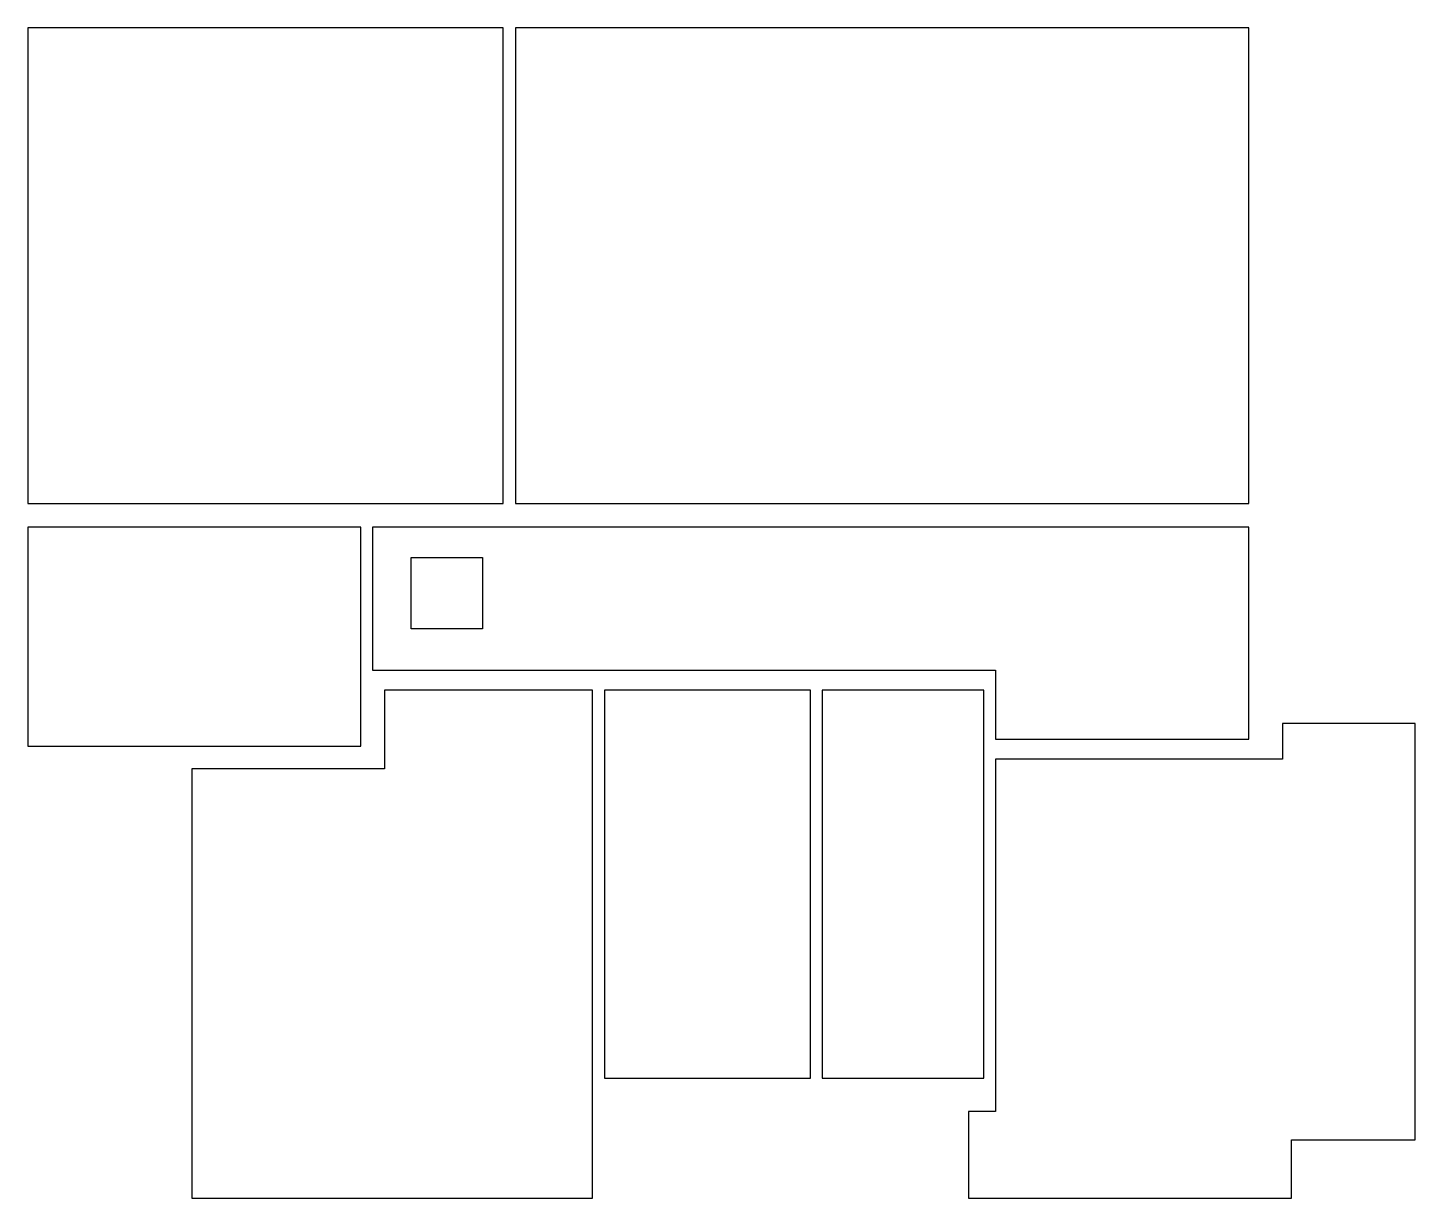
# Model space of a CAD drawing. Header units: metres. Extents: x 2545707 to 2557385, y 5173500 to 5183348.
import ezdxf

# ---------------------------------------------------------------- set-up
doc = ezdxf.new("R2010")
doc.units = ezdxf.units.M
doc.layers.add('AREE LEONARDO', color=5, linetype='Continuous')

msp = doc.modelspace()

# ---------------------------------------------------------------- linework, layer by layer
at = {"layer": 'AREE LEONARDO', "color": 5}
for points in [[(2549709, 5183348), (2545707, 5183348), (2545707, 5179346), (2549709, 5179344), (2549709, 5183348)], [(2555984, 5183348), (2549812, 5183348), (2549812, 5179346), (2555984, 5179346), (2555984, 5183348)], [(2548609, 5179147), (2548609, 5177944), (2553853, 5177944), (2553853, 5177363), (2555984, 5177363), (2555984, 5179147), (2548609, 5179147)], [(2550461, 5177774), (2548710, 5177774), (2548710, 5177114), (2547088, 5177114), (2547088, 5173500), (2550461, 5173500), (2550461, 5177774)], [(2552294, 5177774), (2550562, 5177774), (2550562, 5174509), (2552294, 5174509), (2552294, 5177774)]]:
    msp.add_lwpolyline(points, dxfattribs=at)
at = {"layer": 'AREE LEONARDO', "color": 3}
for points in [[(2548511, 5179147), (2545707, 5179147), (2545707, 5177304), (2548511, 5177304), (2548511, 5179147)], [(2552392, 5177774), (2552392, 5174509), (2553755, 5174509), (2553755, 5177774), (2552392, 5177774)], [(2557385, 5177494), (2556267, 5177494), (2556267, 5177195), (2553853, 5177195), (2553853, 5174229), (2553624, 5174229), (2553624, 5173500), (2556343, 5173500), (2556343, 5173991), (2557385, 5173991), (2557385, 5177494)]]:
    msp.add_lwpolyline(points, dxfattribs=at)
at = {"layer": 'AREE LEONARDO', "color": 1}
msp.add_lwpolyline([(2548935, 5178892), (2549535, 5178892), (2549535, 5178292), (2548935, 5178292)], close=True, dxfattribs=at)

doc.saveas('drawing.dxf')
